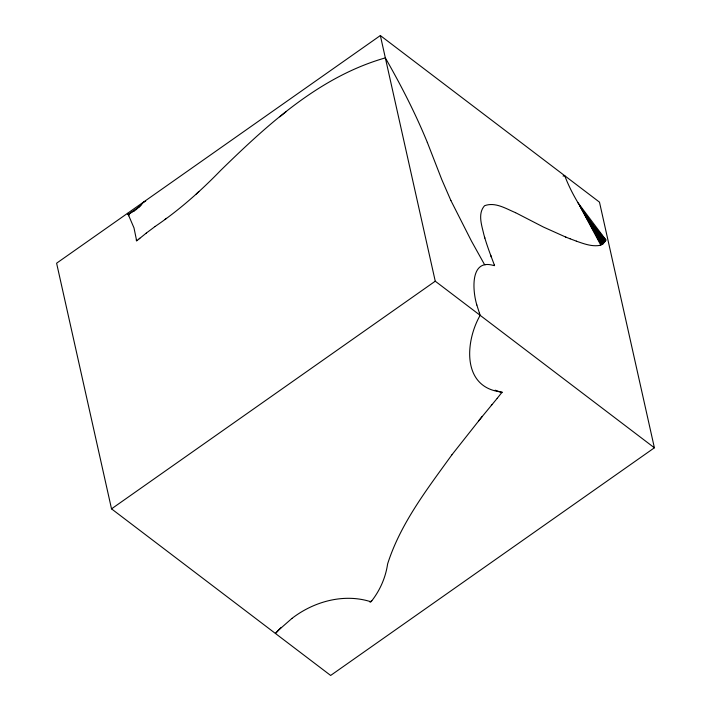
<?xml version="1.0" encoding="UTF-8"?>
<svg xmlns="http://www.w3.org/2000/svg" width="711" height="711" viewBox="0 0 711 711"><rect width="100%" height="100%" fill="white"/><g stroke="black" fill="none" stroke-linecap="round" stroke-linejoin="round"><path stroke-width="1.07" d="M139.258 206.83L135.899 209.789L128.904 214.082L128.807 215.806L133.997 227.911L136.663 240.869L146.262 233.119M497.193 398.347L502.179 392.072C461.679 388.277 464.967 341.787 480.147 315.329L476.841 305.01M600.066 245.348L602.626 244.077L605.674 240.505C589.17 221.041 573.893 199.853 564.738 175.733L563.059 176.052M451.876 454.853C427.275 488.972 400.542 523.385 387.619 563.921C385.584 577.856 379.79 590.832 371.009 601.808C344.124 593.09 313.942 601.408 291.954 618.41M451.867 454.853L482.227 416.424M478.485 421.045L497.202 398.347M491.301 405.368L492.012 404.523M604.377 242.335L594.423 226.667M141.027 205.079L143.818 201.88L145.666 201.257M139.258 206.83L141.036 205.079M275.415 633.457L278.392 630.337M278.632 630.088L291.954 618.401M276.028 632.826L281.183 627.422M602.644 244.06L603.55 243.171L589.988 220.81M603.977 242.744L592.201 223.734M427.311 142.369C415.375 113.245 400.986 85.196 385.335 57.893C320.083 76.45 268.394 123.856 220.925 170.16C200.795 190.93 179.11 210.225 155.122 226.462M196.263 194.032L198.822 191.614M136.592 240.753L137.107 240.318M279.77 116.826L286.053 111.698M139.178 238.736L139.818 238.221M146.253 233.119L155.131 226.471M165.076 219.308L166.454 218.33M380.349 35.55L56.604 263.203L111.52 508.854L330.651 675.45L654.396 447.797L599.48 202.146L380.349 35.55L435.256 281.2L654.396 447.797M140.165 206.021L128.22 214.446L127.438 213.407L128.904 214.082M111.52 508.854L435.256 281.2M370.129 601.844L371.791 600.706M133.401 211.478L134.139 210.989M600.742 245.002L579.794 205.808L601.417 244.655M369.916 601.95L371.426 601.222M143.702 202.013L145.097 201.373M476.841 305.01C472.619 291.439 469.633 258.306 493.55 265.487L494.394 265.123M600.075 245.348C591.979 246.859 583.864 243.802 576.328 241.136M485.791 264.599L484.564 264.634L471.455 241.082L450.916 200.582M493.55 265.487L494.58 265.63C490.723 255.32 486.68 245.028 483.818 234.381C481.765 225.316 477.499 213.638 484.555 205.728C495.256 201.711 505.992 208.723 515.573 212.687M136.148 240.078L137.276 240.354M495.194 390.188L502.073 392.632M570.08 238.78L576.337 241.127M566 237.19L543.444 227.058L515.573 212.687M565.636 237.047L570.08 238.78M127.58 213.656L128.904 214.269M596.742 229.529L605.968 240.06L577.963 202.733M605.674 240.505L601.666 235.048L605.381 240.949L599.195 232.275L605.079 241.402M596.742 229.52L604.759 241.882M587.784 217.895L603.088 243.633M585.695 214.926L602.626 244.077L583.731 211.887L602.013 244.362L581.767 208.856L601.399 244.664M127.438 213.407L128.815 215.806M450.916 200.582L441.798 179.616L427.32 142.369M490.67 255.169L491.461 257.364M484.44 236.852L484.822 238.087M479.436 313.107L479.623 315.106"/></g></svg>
